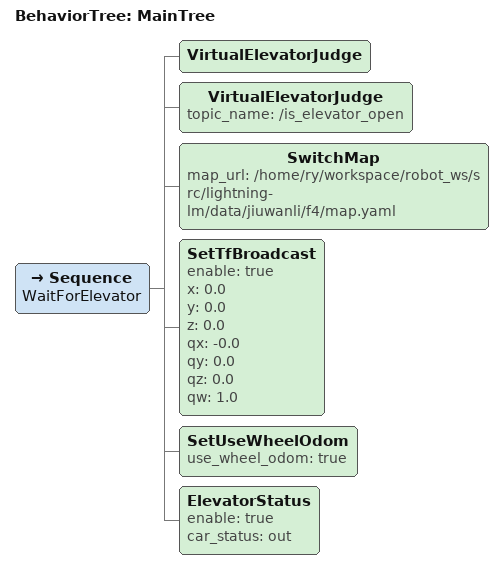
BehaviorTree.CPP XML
<root main_tree_to_execute="MainTree">
  <BehaviorTree ID="MainTree">
    <Sequence name="WaitForElevator">
      <!-- 使用默认参数 -->
      <VirtualElevatorJudge/>
      <VirtualElevatorJudge topic_name="/is_elevator_open"/>
      <SwitchMap map_url="/home/ry/workspace/robot_ws/src/lightning-lm/data/jiuwanli/f4/map.yaml"/>
      <SetTfBroadcast enable="true" x="0.0" y="0.0" z="0.0" qx="-0.0" qy="0.0" qz="0.0" qw="1.0"/>
      <SetUseWheelOdom use_wheel_odom="true"/>
      <ElevatorStatus enable="true"
                     car_status="out"/>
    </Sequence>
  </BehaviorTree>
</root>
